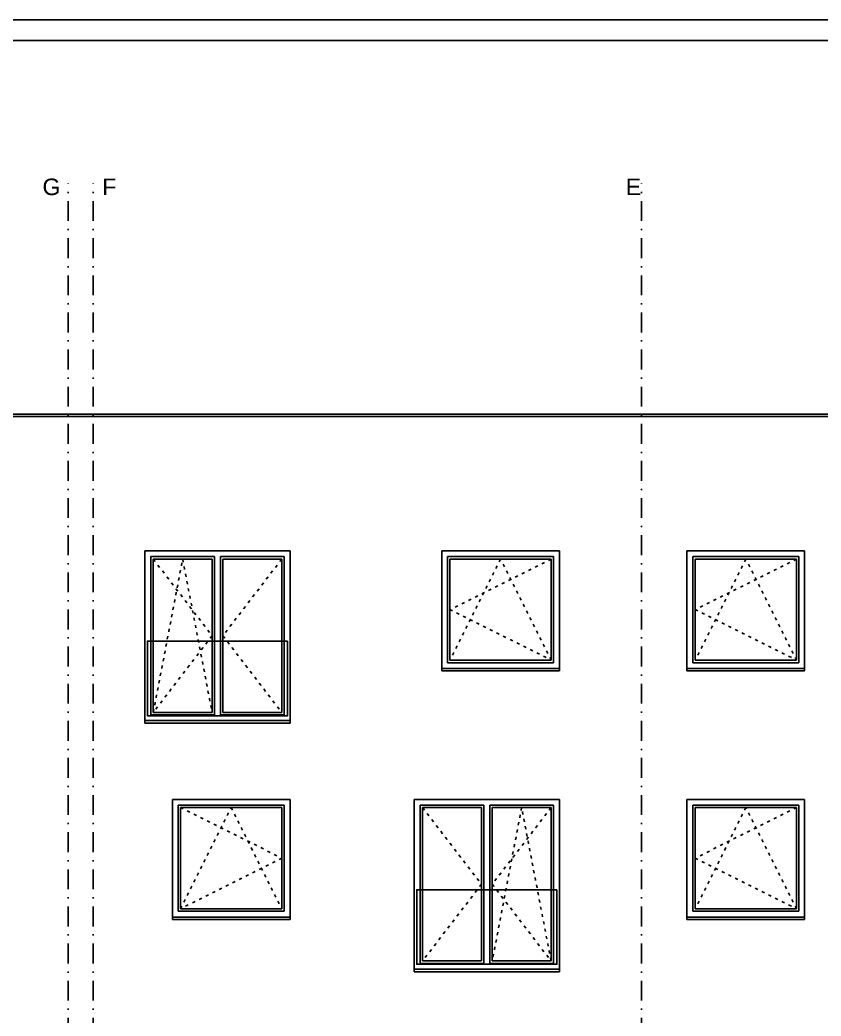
# Model space of a CAD drawing. Extents: x 3792242 to 5145247, y -1546315 to -1031918.
# Drawn here: x 3921830 to 3931497, y -1529880 to -1517856 of the extents above; entities that cross this region are included whole.
import ezdxf

# ---------------------------------------------------------------- set-up
doc = ezdxf.new("R2010")
doc.units = 0
doc.header["$MEASUREMENT"] = 0
doc.linetypes.add('ACAD_ISO03W100', pattern=[30, 12, -18])
doc.linetypes.add('BODKOCIARKOVANA_3', pattern=[5.6, 3, -1.3, 0, -1.3])
for name, color, linetype in [('OKNÁ', 143, 'CONTINUOUS'), ('osi', 253, 'CONTINUOUS'), ('TENKÁ', 7, 'CONTINUOUS'), ('ZARIADENIE1', 145, 'CONTINUOUS')]:
    doc.layers.add(name, color=color, linetype=linetype)
doc.styles.add('styl1', font='arial.ttf')

msp = doc.modelspace()

# ---------------------------------------------------------------- linework, layer by layer
at = {"layer": 'OKNÁ'}
for p, q in [((3923439, -1524363.77), (3924149, -1524363.77)), ((3923439, -1524363.77), (3923439, -1526213.77)), ((3924149, -1524363.77), (3924149, -1526213.77)), ((3924279, -1524363.77), (3924989, -1524363.77)), ((3924279, -1524363.77), (3924279, -1526213.77)), ((3924989, -1524363.77), (3924989, -1526213.77)), ((3927019, -1524363.77), (3928239, -1524363.77)), ((3927019, -1524363.77), (3927019, -1525583.77)), ((3928239, -1524363.77), (3928239, -1525583.77)), ((3929979, -1524363.77), (3931199, -1524363.77)), ((3929979, -1524363.77), (3929979, -1525583.77)), ((3931199, -1524363.77), (3931199, -1525583.77)), ((3928239, -1525583.77), (3927019, -1525583.77)), ((3931199, -1525583.77), (3929979, -1525583.77)), ((3923439, -1526213.77), (3924149, -1526213.77)), ((3924279, -1526213.77), (3924989, -1526213.77)), ((3924989, -1527363.77), (3923769, -1527363.77)), ((3923769, -1527363.77), (3923769, -1528583.77)), ((3924989, -1527363.77), (3924989, -1528583.77)), ((3926689, -1527363.77), (3927399, -1527363.77)), ((3926689, -1527363.77), (3926689, -1529213.77)), ((3927399, -1527363.77), (3927399, -1529213.77)), ((3927529, -1527363.77), (3928239, -1527363.77)), ((3927529, -1527363.77), (3927529, -1529213.77)), ((3928239, -1527363.77), (3928239, -1529213.77)), ((3929979, -1527363.77), (3931199, -1527363.77)), ((3929979, -1527363.77), (3929979, -1528583.77)), ((3931199, -1527363.77), (3931199, -1528583.77)), ((3923769, -1528583.77), (3924989, -1528583.77)), ((3931199, -1528583.77), (3929979, -1528583.77)), ((3926689, -1529213.77), (3927399, -1529213.77)), ((3927529, -1529213.77), (3928239, -1529213.77))]:
    msp.add_line(p, q, dxfattribs=at)
at = {"layer": 'OKNÁ', "linetype": 'ACAD_ISO03W100', "ltscale": 3}
for p, q in [((3923439, -1524363.77), (3924149, -1525288.77)), ((3923439, -1526213.77), (3923794, -1524363.77)), ((3923794, -1524363.77), (3924149, -1526213.77)), ((3924989, -1524363.77), (3924279, -1525288.77)), ((3928239, -1524363.77), (3927019, -1524973.77)), ((3927629, -1524363.77), (3927019, -1525583.77)), ((3928239, -1525583.77), (3927629, -1524363.77)), ((3931199, -1524363.77), (3929979, -1524973.77)), ((3930589, -1524363.77), (3929979, -1525583.77)), ((3931199, -1525583.77), (3930589, -1524363.77)), ((3927019, -1524973.77), (3928239, -1525583.77)), ((3929979, -1524973.77), (3931199, -1525583.77)), ((3924149, -1525288.77), (3923439, -1526213.77)), ((3924279, -1525288.77), (3924989, -1526213.77)), ((3923769, -1527363.77), (3924989, -1527973.77)), ((3923769, -1528583.77), (3924379, -1527363.77)), ((3924379, -1527363.77), (3924989, -1528583.77)), ((3926689, -1527363.77), (3927399, -1528288.77)), ((3928239, -1527363.77), (3927529, -1528288.77)), ((3927884, -1527363.77), (3927529, -1529213.77)), ((3928239, -1529213.77), (3927884, -1527363.77)), ((3931199, -1527363.77), (3929979, -1527973.77)), ((3930589, -1527363.77), (3929979, -1528583.77)), ((3931199, -1528583.77), (3930589, -1527363.77)), ((3924989, -1527973.77), (3923769, -1528583.77)), ((3929979, -1527973.77), (3931199, -1528583.77)), ((3927399, -1528288.77), (3926689, -1529213.77)), ((3927529, -1528288.77), (3928239, -1529213.77))]:
    msp.add_line(p, q, dxfattribs=at)
at = {"layer": 'osi', "linetype": 'BODKOCIARKOVANA_3', "ltscale": 80}
for p, q in [((3922414, -1542239.5), (3922414, -1519829.5)), ((3922714, -1542239.5), (3922714, -1519829.5)), ((3929329, -1542239.5), (3929329, -1519829.5))]:
    msp.add_line(p, q, dxfattribs=at)
at = {"layer": 'TENKÁ', "color": 7}
for p, q in [((3963213.575, -1517855.516), (3886156.575, -1517855.516)), ((3962963.575, -1518105.516), (3886406.575, -1518105.516))]:
    msp.add_line(p, q, dxfattribs=at)
at = {"layer": 'TENKÁ'}
for p, q in [((3935549, -1522613.77), (3888879, -1522613.77)), ((3935549, -1522643.77), (3888879, -1522643.77)), ((3923339, -1524263.77), (3925089, -1524263.77)), ((3923339, -1524263.77), (3923339, -1526343.77)), ((3925089, -1524263.77), (3925089, -1526343.77)), ((3926919, -1524263.77), (3928339, -1524263.77)), ((3926919, -1524263.77), (3926919, -1525713.77)), ((3928339, -1524263.77), (3928339, -1525713.77)), ((3929879, -1524263.77), (3931299, -1524263.77)), ((3929879, -1524263.77), (3929879, -1525713.77)), ((3931299, -1524263.77), (3931299, -1525713.77)), ((3923409, -1524333.77), (3924179, -1524333.77)), ((3923409, -1524333.77), (3923409, -1526243.77)), ((3924179, -1524333.77), (3924179, -1526243.77)), ((3924249, -1524333.77), (3925019, -1524333.77)), ((3924249, -1524333.77), (3924249, -1526243.77)), ((3925019, -1524333.77), (3925019, -1526243.77)), ((3926989, -1524333.77), (3928269, -1524333.77)), ((3926989, -1524333.77), (3926989, -1525613.77)), ((3928269, -1524333.77), (3928269, -1525613.77)), ((3929949, -1524333.77), (3931229, -1524333.77)), ((3929949, -1524333.77), (3929949, -1525613.77)), ((3931229, -1524333.77), (3931229, -1525613.77)), ((3928339, -1525683.77), (3926919, -1525683.77)), ((3928339, -1525713.77), (3926919, -1525713.77)), ((3928269, -1525613.77), (3926989, -1525613.77)), ((3931299, -1525683.77), (3929879, -1525683.77)), ((3931299, -1525713.77), (3929879, -1525713.77)), ((3931229, -1525613.77), (3929949, -1525613.77)), ((3925089, -1526313.77), (3923339, -1526313.77)), ((3923409, -1526243.77), (3924179, -1526243.77)), ((3924249, -1526243.77), (3925019, -1526243.77)), ((3925089, -1526343.77), (3923339, -1526343.77)), ((3923669, -1527263.77), (3923669, -1528713.77)), ((3925089, -1527263.77), (3923669, -1527263.77)), ((3925089, -1527263.77), (3925089, -1528713.77)), ((3926589, -1527263.77), (3928339, -1527263.77)), ((3926589, -1527263.77), (3926589, -1529343.77)), ((3928339, -1527263.77), (3928339, -1529343.77)), ((3929879, -1527263.77), (3931299, -1527263.77)), ((3929879, -1527263.77), (3929879, -1528713.77)), ((3931299, -1527263.77), (3931299, -1528713.77)), ((3925019, -1527333.77), (3923739, -1527333.77)), ((3923739, -1527333.77), (3923739, -1528613.77)), ((3925019, -1527333.77), (3925019, -1528613.77)), ((3926659, -1527333.77), (3927429, -1527333.77)), ((3926659, -1527333.77), (3926659, -1529243.77)), ((3927429, -1527333.77), (3927429, -1529243.77)), ((3927499, -1527333.77), (3928269, -1527333.77)), ((3927499, -1527333.77), (3927499, -1529243.77)), ((3928269, -1527333.77), (3928269, -1529243.77)), ((3929949, -1527333.77), (3931229, -1527333.77)), ((3929949, -1527333.77), (3929949, -1528613.77)), ((3931229, -1527333.77), (3931229, -1528613.77)), ((3923739, -1528613.77), (3925019, -1528613.77)), ((3931229, -1528613.77), (3929949, -1528613.77)), ((3923669, -1528683.77), (3925089, -1528683.77)), ((3923669, -1528713.77), (3925089, -1528713.77)), ((3931299, -1528683.77), (3929879, -1528683.77)), ((3931299, -1528713.77), (3929879, -1528713.77)), ((3928339, -1529313.77), (3926589, -1529313.77)), ((3926659, -1529243.77), (3927429, -1529243.77)), ((3927499, -1529243.77), (3928269, -1529243.77)), ((3928339, -1529343.77), (3926589, -1529343.77))]:
    msp.add_line(p, q, dxfattribs=at)
at = {"layer": 'ZARIADENIE1'}
for points in [[(3925059, -1525353.77), (3923369, -1525353.77), (3923369, -1526253.77), (3925059, -1526253.77)], [(3928309, -1528353.77), (3926619, -1528353.77), (3926619, -1529253.77), (3928309, -1529253.77)]]:
    msp.add_lwpolyline(points, close=True, dxfattribs=at)

# ---------------------------------------------------------------- texts
at = {"layer": 'TENKÁ', "ltscale": 0.25, "style": 'styl1'}
for s, p in [('G', (3922101.946, -1519970.191)), ('F', (3922823.446, -1519970.191)), ('E', (3929140.446, -1519970.191))]:
    msp.add_text(s, height=200, dxfattribs=at).set_placement(p)

doc.saveas('drawing.dxf')
